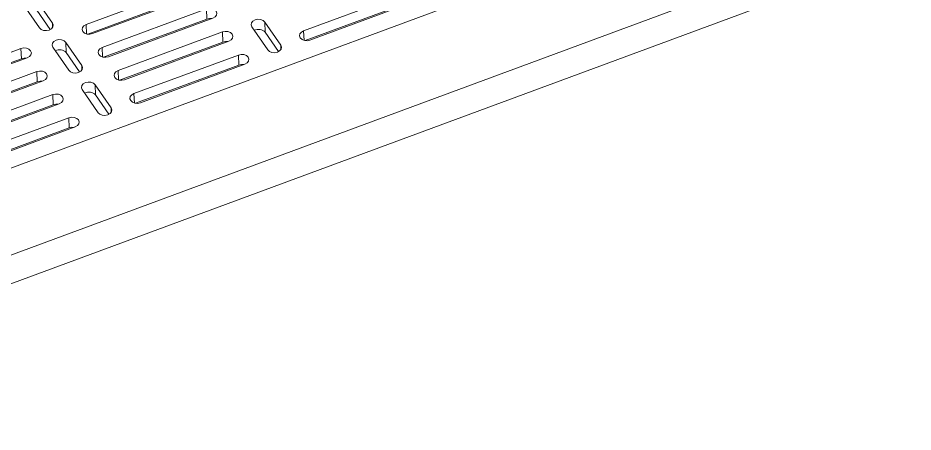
# Model space of a CAD drawing. Header units: inches. Extents: x 1765 to 3463, y 573 to 848.
# Drawn here: x 1996.76 to 2026.95, y 629.86 to 643.85 of the extents above; entities that cross this region are included whole.
import ezdxf

# ---------------------------------------------------------------- set-up
doc = ezdxf.new("R2010")
doc.units = ezdxf.units.IN

msp = doc.modelspace()

# ---------------------------------------------------------------- linework, layer by layer
at = {"color": 7, "linetype": 'Continuous', "lineweight": 15}
for p, q in [((1980.31, 632.776), (2025.64, 649.557)), ((2026.953, 647.108), (1981.624, 630.327)), ((2025.672, 645.663), (1982.983, 629.86)), ((2002.585, 644.931), (1999.065, 643.628)), ((2002.8, 644.62), (1999.28, 643.317)), ((2009.919, 644.714), (2006.398, 643.411)), ((1996.949, 644.291), (1997.486, 643.513)), ((1997.926, 643.676), (1997.389, 644.454)), ((2002.599, 644.59), (1999.116, 643.3)), ((2009.933, 644.373), (2006.449, 643.083)), ((2010.134, 644.403), (2006.613, 643.099)), ((1997.855, 643.458), (1997.403, 644.113)), ((2003.123, 644.153), (1999.602, 642.85)), ((2003.137, 643.811), (2003.123, 644.153)), ((2003.137, 643.811), (1999.653, 642.522)), ((2003.338, 643.842), (1999.817, 642.538)), ((2005.626, 642.929), (2005.088, 643.708)), ((2005.102, 643.366), (2005.088, 643.708)), ((2004.648, 643.545), (2005.186, 642.766)), ((2003.66, 643.375), (2000.14, 642.071)), ((2003.674, 643.033), (2003.66, 643.375)), ((2005.554, 642.711), (2005.102, 643.366)), ((1996.864, 642.813), (1993.343, 641.51)), ((1996.878, 642.472), (1996.864, 642.813)), ((1997.938, 642.859), (1998.475, 642.081)), ((1998.915, 642.244), (1998.378, 643.022)), ((1998.392, 642.68), (1998.378, 643.022)), ((2003.674, 643.033), (2000.191, 641.743)), ((2003.875, 643.063), (2000.355, 641.76)), ((1997.079, 642.502), (1993.558, 641.199)), ((1998.844, 642.025), (1998.392, 642.68)), ((2004.198, 642.596), (2000.677, 641.293)), ((2004.212, 642.255), (2004.198, 642.596)), ((1996.878, 642.472), (1993.395, 641.182)), ((2004.212, 642.255), (2000.728, 640.965)), ((2004.413, 642.285), (2000.892, 640.981)), ((1997.402, 642.035), (1993.881, 640.732)), ((1997.416, 641.693), (1997.402, 642.035)), ((1997.416, 641.693), (1993.932, 640.404)), ((1997.617, 641.724), (1994.096, 640.42)), ((1999.904, 640.811), (1999.367, 641.59)), ((1999.381, 641.248), (1999.367, 641.59)), ((1998.927, 641.427), (1999.464, 640.648)), ((1997.939, 641.257), (1994.418, 639.953)), ((1997.953, 640.915), (1997.939, 641.257)), ((1999.833, 640.593), (1999.381, 641.248)), ((1997.953, 640.915), (1994.47, 639.625)), ((1998.154, 640.945), (1994.633, 639.642)), ((1998.477, 640.478), (1994.956, 639.175)), ((1998.491, 640.137), (1998.477, 640.478)), ((1998.491, 640.137), (1995.007, 638.847)), ((1998.692, 640.167), (1995.171, 638.863))]:
    msp.add_line(p, q, dxfattribs=at)
at = {"color": 8, "linetype": 'Continuous', "lineweight": 15}
for p, q in [((1997.932, 643.531), (1997.926, 643.676)), ((1999.078, 643.308), (1999.065, 643.628)), ((2006.411, 643.091), (2006.398, 643.411)), ((1999.615, 642.53), (1999.602, 642.85)), ((2005.632, 642.785), (2005.626, 642.929)), ((1998.921, 642.099), (1998.915, 642.244)), ((2000.153, 641.752), (2000.14, 642.071)), ((2000.69, 640.973), (2000.677, 641.293)), ((1999.91, 640.667), (1999.904, 640.811))]:
    msp.add_line(p, q, dxfattribs=at)
at = {"color": 7, "linetype": 'Continuous', "lineweight": 15, "flags": 128}
for points in [[(2003.338, 643.842), (2003.414, 643.885), (2003.462, 643.945), (2003.475, 644.013), (2003.45, 644.079), (2003.392, 644.132), (2003.31, 644.165), (2003.215, 644.172), (2003.123, 644.153)], [(2003.301, 643.828), (2003.229, 643.831), (2003.137, 643.811)], [(2005.088, 643.708), (2005.03, 643.761), (2004.948, 643.794), (2004.853, 643.801), (2004.761, 643.782), (2004.685, 643.739), (2004.636, 643.679), (2004.624, 643.611), (2004.648, 643.545)], [(1997.486, 643.513), (1997.544, 643.459), (1997.627, 643.427), (1997.721, 643.419), (1997.814, 643.439), (1997.89, 643.482), (1997.938, 643.542), (1997.951, 643.61), (1997.926, 643.676)], [(1999.065, 643.628), (1998.989, 643.585), (1998.94, 643.525), (1998.928, 643.457), (1998.952, 643.391), (1999.01, 643.337), (1999.093, 643.305), (1999.187, 643.297), (1999.28, 643.317)], [(2003.875, 643.063), (2003.951, 643.106), (2003.999, 643.166), (2004.012, 643.235), (2003.988, 643.3), (2003.93, 643.354), (2003.847, 643.387), (2003.753, 643.394), (2003.66, 643.375)], [(2006.398, 643.411), (2006.322, 643.368), (2006.274, 643.308), (2006.261, 643.239), (2006.286, 643.174), (2006.344, 643.12), (2006.426, 643.087), (2006.521, 643.08), (2006.613, 643.099)], [(1998.378, 643.022), (1998.32, 643.075), (1998.237, 643.108), (1998.143, 643.115), (1998.05, 643.096), (1997.974, 643.053), (1997.926, 642.993), (1997.913, 642.925), (1997.938, 642.859)], [(1997.079, 642.502), (1997.155, 642.545), (1997.203, 642.605), (1997.216, 642.673), (1997.192, 642.739), (1997.134, 642.793), (1997.051, 642.825), (1996.957, 642.833), (1996.864, 642.813)], [(1999.602, 642.85), (1999.526, 642.807), (1999.478, 642.746), (1999.465, 642.678), (1999.49, 642.612), (1999.547, 642.559), (1999.63, 642.526), (1999.725, 642.519), (1999.817, 642.538)], [(2003.838, 643.049), (2003.767, 643.052), (2003.674, 643.033)], [(2005.186, 642.766), (2005.243, 642.713), (2005.326, 642.68), (2005.421, 642.673), (2005.513, 642.692), (2005.589, 642.735), (2005.637, 642.795), (2005.65, 642.863), (2005.626, 642.929)], [(1997.042, 642.488), (1996.97, 642.491), (1996.878, 642.472)], [(2004.413, 642.285), (2004.489, 642.328), (2004.537, 642.388), (2004.55, 642.456), (2004.525, 642.522), (2004.467, 642.575), (2004.385, 642.608), (2004.29, 642.616), (2004.198, 642.596)], [(1998.475, 642.081), (1998.533, 642.027), (1998.616, 641.994), (1998.71, 641.987), (1998.803, 642.006), (1998.879, 642.049), (1998.927, 642.11), (1998.94, 642.178), (1998.915, 642.244)], [(2004.376, 642.271), (2004.304, 642.274), (2004.212, 642.255)], [(1997.617, 641.724), (1997.693, 641.767), (1997.741, 641.827), (1997.754, 641.895), (1997.729, 641.961), (1997.671, 642.014), (1997.589, 642.047), (1997.494, 642.054), (1997.402, 642.035)], [(2000.14, 642.071), (2000.064, 642.028), (2000.015, 641.968), (2000.003, 641.9), (2000.027, 641.834), (2000.085, 641.781), (2000.167, 641.748), (2000.262, 641.741), (2000.355, 641.76)], [(1997.579, 641.71), (1997.508, 641.713), (1997.416, 641.693)], [(1999.367, 641.59), (1999.309, 641.643), (1999.226, 641.676), (1999.132, 641.683), (1999.039, 641.664), (1998.963, 641.621), (1998.915, 641.561), (1998.902, 641.493), (1998.927, 641.427)], [(1998.154, 640.945), (1998.23, 640.988), (1998.278, 641.048), (1998.291, 641.117), (1998.267, 641.182), (1998.209, 641.236), (1998.126, 641.269), (1998.032, 641.276), (1997.939, 641.257)], [(2000.677, 641.293), (2000.601, 641.25), (2000.553, 641.19), (2000.54, 641.121), (2000.565, 641.056), (2000.622, 641.002), (2000.705, 640.969), (2000.8, 640.962), (2000.892, 640.981)], [(1998.117, 640.931), (1998.045, 640.934), (1997.953, 640.915)], [(1999.464, 640.648), (1999.522, 640.595), (1999.605, 640.562), (1999.699, 640.555), (1999.792, 640.574), (1999.868, 640.617), (1999.916, 640.677), (1999.929, 640.746), (1999.904, 640.811)], [(1998.692, 640.167), (1998.768, 640.21), (1998.816, 640.27), (1998.829, 640.338), (1998.804, 640.404), (1998.746, 640.457), (1998.664, 640.49), (1998.569, 640.498), (1998.477, 640.478)], [(1998.654, 640.153), (1998.583, 640.156), (1998.491, 640.137)]]:
    msp.add_lwpolyline(points, dxfattribs=at)
at = {"color": 7, "linetype": 'Continuous', "lineweight": 15}
for centre in [(2004.884, 643.167), (1998.174, 642.481), (1999.163, 641.049)]:
    msp.add_arc(centre, 0.295, 42.3656, 120.6341, dxfattribs=at)

doc.saveas('drawing.dxf')
